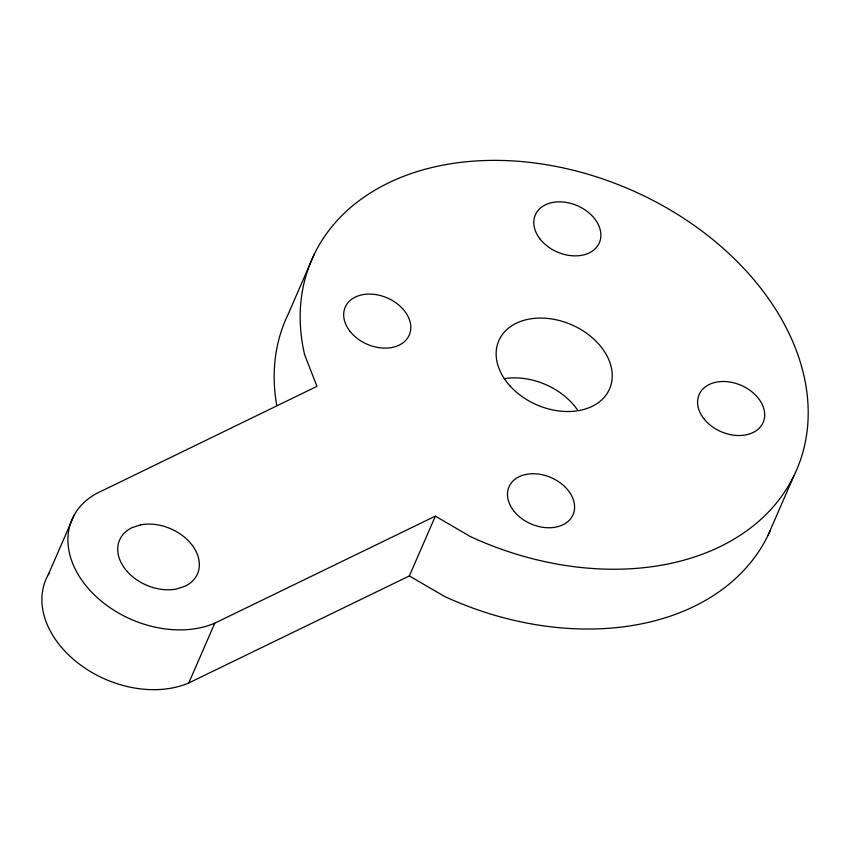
<?xml version="1.0" encoding="UTF-8"?>
<svg xmlns="http://www.w3.org/2000/svg" width="850" height="850" viewBox="0 0 850 850"><rect width="100%" height="100%" fill="white"/><g stroke="black" fill="none" stroke-linecap="round" stroke-linejoin="round"><path stroke-width="1.27" d="M48.28 574.674L74.279 514.877M314.373 253.991L288.373 313.777A264.244 191.038 23.5 0 0 276.728 405.237M49.576 572.486A94.286 68.17 23.5 0 0 77.106 662.373A94.286 68.17 23.5 0 0 188.785 682.964L214.784 623.167L435.359 516.141L470.433 536.605A264.244 191.038 23.5 0 0 804.897 444.104A264.244 191.038 23.5 0 0 550.864 165.474A264.244 191.038 23.5 0 0 304.629 354.737L316.965 386.346L102.276 490.716A94.286 68.17 23.5 0 0 87.465 587.531A94.286 68.17 23.5 0 0 214.784 623.167M188.785 682.964L409.36 575.939L435.359 516.141M767.996 535.415L793.996 475.618M409.36 575.939L444.433 596.392A264.244 191.038 23.5 0 0 770.196 530.676M504.199 378.696A60.393 43.669 23.5 0 1 577.851 410.454M140.792 524.822L131.888 527.712A42.468 30.706 23.5 0 0 124.387 568.002A42.468 30.706 23.5 0 0 176.269 589.061L185.183 586.171A42.468 30.706 23.5 0 0 192.674 545.881A42.468 30.706 23.5 0 0 140.792 524.822M349.934 331.213A34.914 25.245 23.5 0 0 407.798 337.737A34.914 25.245 23.5 0 0 373.989 294.344A34.914 25.245 23.5 0 0 349.934 331.213M513.729 510.861A34.914 25.245 23.5 0 0 571.593 517.384A34.914 25.245 23.5 0 0 537.784 474.002A34.914 25.245 23.5 0 0 513.729 510.861M510.202 386.144A60.393 43.669 23.5 0 0 608.993 390.139A60.393 43.669 23.5 0 0 543.352 318.134A60.393 43.669 23.5 0 0 510.202 386.144M540.026 238.977A34.914 25.245 23.5 0 0 597.89 245.501A34.914 25.245 23.5 0 0 564.081 202.109A34.914 25.245 23.5 0 0 540.026 238.977M703.821 418.625A34.914 25.245 23.5 0 0 761.685 425.149A34.914 25.245 23.5 0 0 727.876 381.767A34.914 25.245 23.5 0 0 703.821 418.625"/></g></svg>
